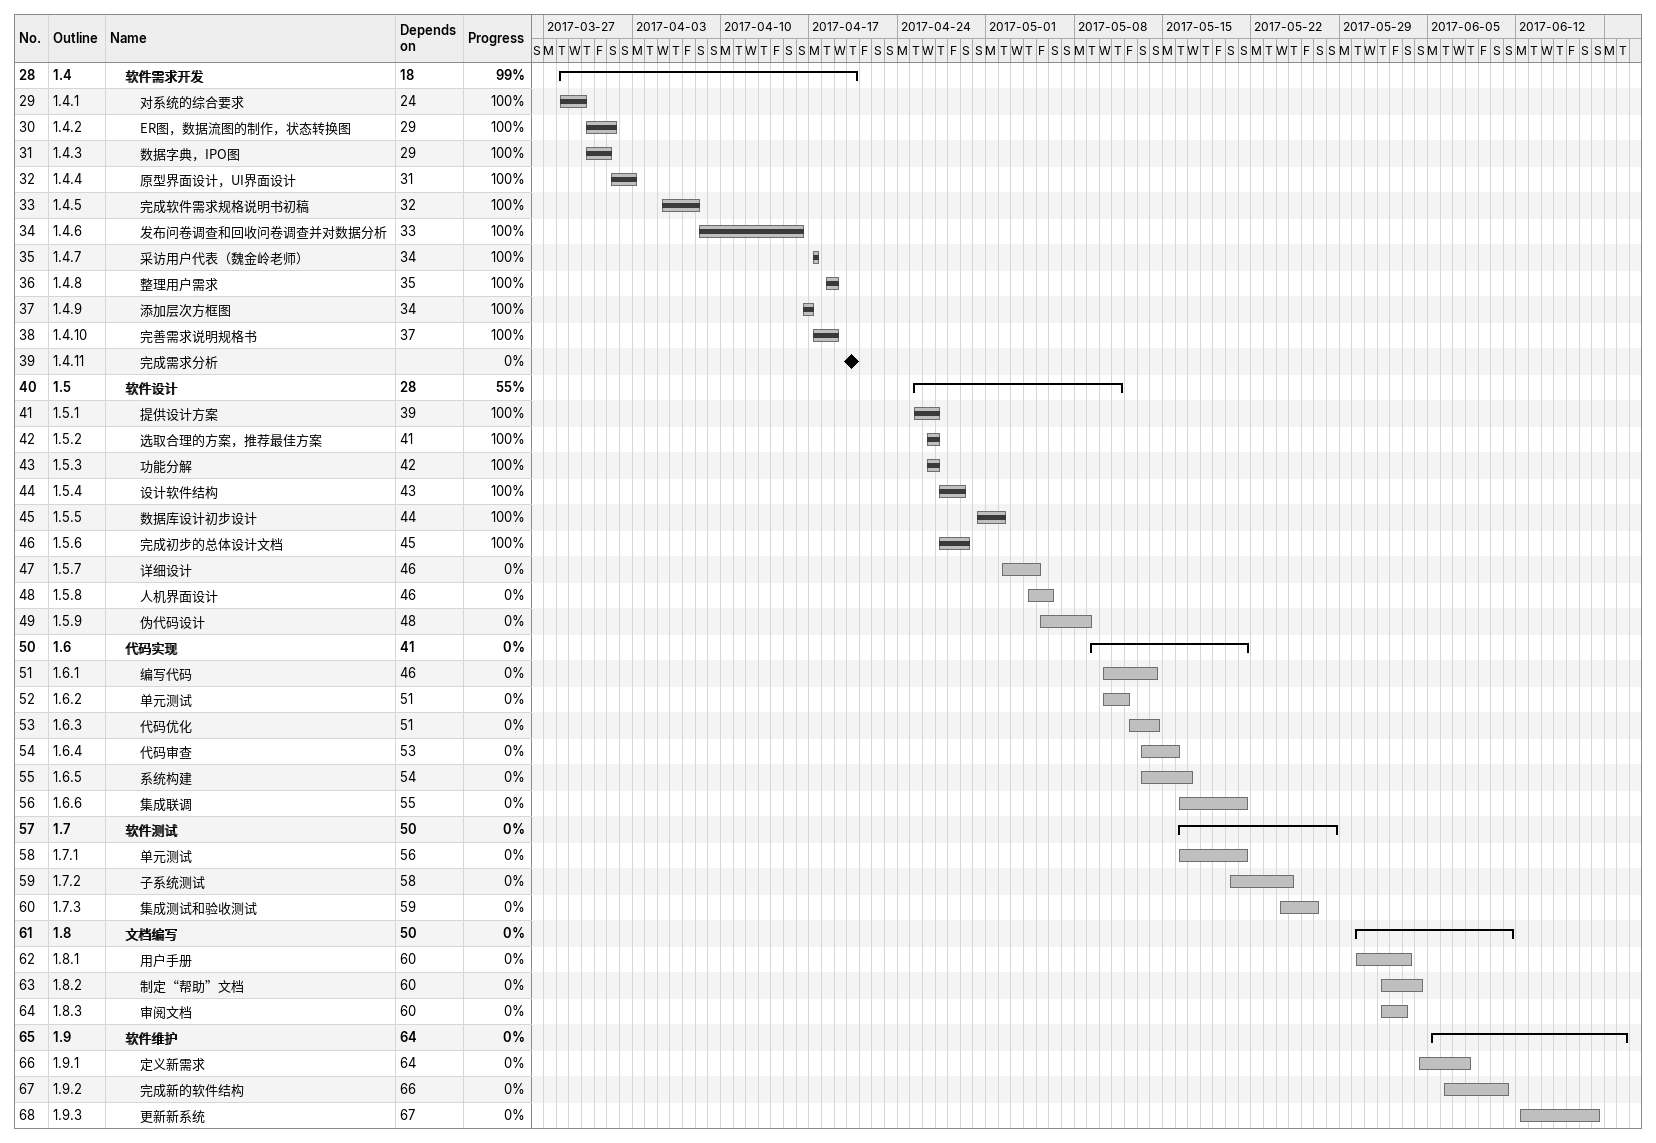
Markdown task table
| ID | WBS | Task | Start | Finish | Predecessors | % complete |
|---|---|---|---|---|---|---|
| 28 | 1.4 | **软件需求开发** | 2017-03-28 | 2017-04-20 | 18 | 99 |
| 29 | 1.4.1 | 对系统的综合要求 | 2017-03-28 | 2017-03-30 | 24 | 100 |
| 30 | 1.4.2 | ER图，数据流图的制作，状态转换图 | 2017-03-30 | 2017-04-01 | 29 | 100 |
| 31 | 1.4.3 | 数据字典，IPO图 | 2017-03-30 | 2017-04-01 | 29 | 100 |
| 32 | 1.4.4 | 原型界面设计，UI界面设计 | 2017-04-01 | 2017-04-03 | 31 | 100 |
| 33 | 1.4.5 | 完成软件需求规格说明书初稿 | 2017-04-05 | 2017-04-08 | 32 | 100 |
| 34 | 1.4.6 | 发布问卷调查和回收问卷调查并对数据分析 | 2017-04-08 | 2017-04-16 | 33 | 100 |
| 35 | 1.4.7 | 采访用户代表（魏金岭老师） | 2017-04-17 | 2017-04-17 | 34 | 100 |
| 36 | 1.4.8 | 整理用户需求 | 2017-04-18 | 2017-04-19 | 35 | 100 |
| 37 | 1.4.9 | 添加层次方框图 | 2017-04-16 | 2017-04-17 | 34 | 100 |
| 38 | 1.4.10 | 完善需求说明规格书 | 2017-04-17 | 2017-04-19 | 37 | 100 |
| 39 | 1.4.11 | 完成需求分析 (milestone) | 2017-04-20 | 2017-04-20 |  | 0 |
| 40 | 1.5 | **软件设计** | 2017-04-25 | 2017-05-11 | 28 | 55 |
| 41 | 1.5.1 | 提供设计方案 | 2017-04-25 | 2017-04-27 | 39 | 100 |
| 42 | 1.5.2 | 选取合理的方案，推荐最佳方案 | 2017-04-26 | 2017-04-27 | 41 | 100 |
| 43 | 1.5.3 | 功能分解 | 2017-04-26 | 2017-04-27 | 42 | 100 |
| 44 | 1.5.4 | 设计软件结构 | 2017-04-27 | 2017-04-29 | 43 | 100 |
| 45 | 1.5.5 | 数据库设计初步设计 | 2017-04-30 | 2017-05-02 | 44 | 100 |
| 46 | 1.5.6 | 完成初步的总体设计文档 | 2017-04-27 | 2017-04-29 | 45 | 100 |
| 47 | 1.5.7 | 详细设计 | 2017-05-02 | 2017-05-05 | 46 | 0 |
| 48 | 1.5.8 | 人机界面设计 | 2017-05-04 | 2017-05-06 | 46 | 0 |
| 49 | 1.5.9 | 伪代码设计 | 2017-05-05 | 2017-05-09 | 48 | 0 |
| 50 | 1.6 | **代码实现** | 2017-05-09 | 2017-05-21 | 41 | 0 |
| 51 | 1.6.1 | 编写代码 | 2017-05-10 | 2017-05-14 | 46 | 0 |
| 52 | 1.6.2 | 单元测试 | 2017-05-10 | 2017-05-12 | 51 | 0 |
| 53 | 1.6.3 | 代码优化 | 2017-05-12 | 2017-05-14 | 51 | 0 |
| 54 | 1.6.4 | 代码审查 | 2017-05-13 | 2017-05-16 | 53 | 0 |
| 55 | 1.6.5 | 系统构建 | 2017-05-13 | 2017-05-17 | 54 | 0 |
| 56 | 1.6.6 | 集成联调 | 2017-05-16 | 2017-05-21 | 55 | 0 |
| 57 | 1.7 | **软件测试** | 2017-05-16 | 2017-05-28 | 50 | 0 |
| 58 | 1.7.1 | 单元测试 | 2017-05-16 | 2017-05-21 | 56 | 0 |
| 59 | 1.7.2 | 子系统测试 | 2017-05-20 | 2017-05-25 | 58 | 0 |
| 60 | 1.7.3 | 集成测试和验收测试 | 2017-05-24 | 2017-05-27 | 59 | 0 |
| 61 | 1.8 | **文档编写** | 2017-05-30 | 2017-06-11 | 50 | 0 |
| 62 | 1.8.1 | 用户手册 | 2017-05-30 | 2017-06-03 | 60 | 0 |
| 63 | 1.8.2 | 制定“帮助”文档 | 2017-06-01 | 2017-06-04 | 60 | 0 |
| 64 | 1.8.3 | 审阅文档 | 2017-06-01 | 2017-06-03 | 60 | 0 |
| 65 | 1.9 | **软件维护** | 2017-06-05 | 2017-06-20 | 64 | 0 |
| 66 | 1.9.1 | 定义新需求 | 2017-06-04 | 2017-06-08 | 64 | 0 |
| 67 | 1.9.2 | 完成新的软件结构 | 2017-06-06 | 2017-06-11 | 66 | 0 |
| 68 | 1.9.3 | 更新新系统 | 2017-06-12 | 2017-06-18 | 67 | 0 |
